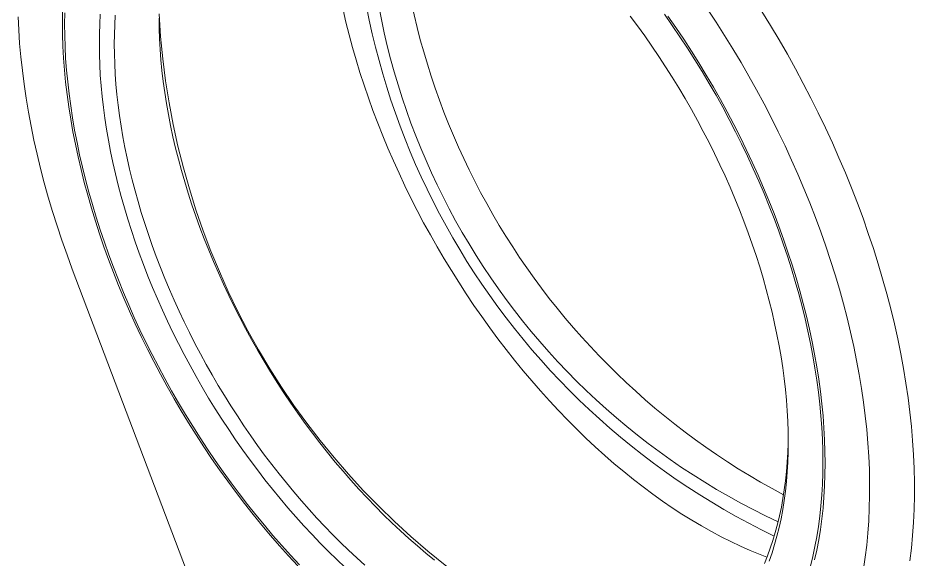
# Model space of a CAD drawing. Header units: inches. Extents: x 0.1 to 10.9, y 0 to 8.5.
# Drawn here: x 8.908 to 10.2, y 6.636 to 7.405 of the extents above; entities that cross this region are included whole.
import ezdxf

# ---------------------------------------------------------------- set-up
doc = ezdxf.new("R2010")
doc.units = ezdxf.units.IN
doc.header["$MEASUREMENT"] = 0

msp = doc.modelspace()

# ---------------------------------------------------------------- linework, layer by layer
at = {"color": 7, "linetype": 'Continuous', "lineweight": 0}
msp.add_line((8.9845, 7.0487), (9.3183, 6.1687), dxfattribs=at)
at = {"color": 7, "linetype": 'Continuous', "lineweight": 0, "flags": 128}
for points in [[(8.9077, 7.4068), (8.9086, 7.3881), (8.9098, 7.3691), (8.9115, 7.35), (8.9136, 7.3307), (8.916, 7.3112), (8.9189, 7.2915), (8.9222, 7.2717), (8.9259, 7.2518), (8.93, 7.2318), (8.9345, 7.2117), (8.9395, 7.1915), (8.9447, 7.1712), (8.9504, 7.1508), (8.9565, 7.1304), (8.9629, 7.11), (8.9698, 7.0896), (8.977, 7.0692), (8.9845, 7.0487)], [(9.3047, 6.6278), (9.2916, 6.6418), (9.2788, 6.6561), (9.2661, 6.6707), (9.2535, 6.6855), (9.2412, 6.7007), (9.229, 6.7161), (9.217, 6.7317), (9.2052, 6.7476), (9.1936, 6.7638), (9.1823, 6.7801), (9.1711, 6.7967), (9.1602, 6.8134), (9.1496, 6.8304), (9.1392, 6.8475), (9.129, 6.8648), (9.1191, 6.8822), (9.1095, 6.8998), (9.1002, 6.9175), (9.0911, 6.9353), (9.0823, 6.9532), (9.0739, 6.9712), (9.0657, 6.9893), (9.0578, 7.0074), (9.0502, 7.0256), (9.043, 7.0439), (9.0361, 7.0622), (9.0295, 7.0805), (9.0232, 7.0988), (9.0173, 7.117), (9.0117, 7.1353), (9.0064, 7.1535), (9.0015, 7.1717), (8.997, 7.1899), (8.9928, 7.2079), (8.9889, 7.2259), (8.9854, 7.2438), (8.9823, 7.2615), (8.9795, 7.2792), (8.9771, 7.2967), (8.9751, 7.3141), (8.9734, 7.3313), (8.9721, 7.3483), (8.9712, 7.3652), (8.9707, 7.3819), (8.9705, 7.3983), (8.9707, 7.4146)], [(8.9737, 7.4124), (8.9735, 7.3966), (8.9737, 7.3805), (8.9743, 7.3643), (8.9751, 7.3478), (8.9764, 7.3312), (8.978, 7.3144), (8.9799, 7.2975), (8.9822, 7.2805), (8.9849, 7.2633), (8.9878, 7.246), (8.9912, 7.2286), (8.9949, 7.2111), (8.9989, 7.1935), (9.0032, 7.1758), (9.0079, 7.1581), (9.013, 7.1404), (9.0183, 7.1226), (9.024, 7.1047), (9.03, 7.0869), (9.0363, 7.0691), (9.0429, 7.0513), (9.0499, 7.0334), (9.0571, 7.0157), (9.0647, 6.998), (9.0725, 6.9803), (9.0806, 6.9627), (9.089, 6.9452), (9.0977, 6.9278), (9.1067, 6.9105), (9.1159, 6.8933), (9.1254, 6.8762), (9.1351, 6.8592), (9.1451, 6.8425), (9.1554, 6.8258), (9.1658, 6.8094), (9.1765, 6.7931), (9.1874, 6.777), (9.1986, 6.7612), (9.2099, 6.7455), (9.2215, 6.7301), (9.2332, 6.7149), (9.2451, 6.6999), (9.2572, 6.6852), (9.2694, 6.6707), (9.2818, 6.6566), (9.2944, 6.6427), (9.3071, 6.6291)], [(9.372, 6.6255), (9.36, 6.6367), (9.3482, 6.6482), (9.3364, 6.66), (9.3248, 6.6721), (9.3133, 6.6844), (9.3019, 6.697), (9.2907, 6.7099), (9.2796, 6.723), (9.2686, 6.7364), (9.2578, 6.7499), (9.2472, 6.7637), (9.2368, 6.7778), (9.2265, 6.792), (9.2164, 6.8064), (9.2066, 6.821), (9.1969, 6.8357), (9.1874, 6.8507), (9.1781, 6.8657), (9.1691, 6.881), (9.1603, 6.8963), (9.1517, 6.9118), (9.1433, 6.9274), (9.1352, 6.9431), (9.1274, 6.9589), (9.1197, 6.9748), (9.1124, 6.9907), (9.1053, 7.0068), (9.0985, 7.0228), (9.0919, 7.0389), (9.0856, 7.0551), (9.0796, 7.0712), (9.0739, 7.0874), (9.0685, 7.1036), (9.0634, 7.1197), (9.0585, 7.1359), (9.054, 7.152), (9.0497, 7.168), (9.0458, 7.184), (9.0422, 7.2), (9.0388, 7.2158), (9.0358, 7.2316), (9.0331, 7.2473), (9.0307, 7.2629), (9.0286, 7.2783), (9.0269, 7.2937), (9.0254, 7.3089), (9.0243, 7.3239), (9.0235, 7.3388), (9.023, 7.3535), (9.0229, 7.3681), (9.023, 7.3825), (9.0235, 7.3966), (9.0243, 7.4106)], [(9.0455, 7.4091), (9.0447, 7.3956), (9.0442, 7.3819), (9.0441, 7.3681), (9.0442, 7.3541), (9.0447, 7.3399), (9.0455, 7.3255), (9.0465, 7.311), (9.0479, 7.2964), (9.0496, 7.2816), (9.0515, 7.2667), (9.0538, 7.2517), (9.0564, 7.2366), (9.0592, 7.2215), (9.0624, 7.2062), (9.0658, 7.1908), (9.0696, 7.1754), (9.0736, 7.16), (9.0779, 7.1445), (9.0825, 7.1289), (9.0874, 7.1134), (9.0926, 7.0978), (9.098, 7.0822), (9.1037, 7.0666), (9.1097, 7.0511), (9.1159, 7.0355), (9.1224, 7.02), (9.1291, 7.0046), (9.1361, 6.9892), (9.1434, 6.9739), (9.1508, 6.9586), (9.1586, 6.9434), (9.1665, 6.9284), (9.1747, 6.9134), (9.1831, 6.8985), (9.1917, 6.8838), (9.2005, 6.8692), (9.2095, 6.8548), (9.2188, 6.8404), (9.2282, 6.8263), (9.2378, 6.8123), (9.2476, 6.7985), (9.2575, 6.7849), (9.2677, 6.7715), (9.278, 6.7583), (9.2884, 6.7453), (9.299, 6.7325), (9.3098, 6.7199), (9.3206, 6.7076), (9.3316, 6.6955), (9.3428, 6.6837), (9.354, 6.6722), (9.3654, 6.6609), (9.3768, 6.6498), (9.3883, 6.6391), (9.4, 6.6287)], [(9.7764, 7.4079), (9.7869, 7.3939), (9.7971, 7.3796), (9.8072, 7.3652), (9.8171, 7.3507), (9.8268, 7.3359), (9.8363, 7.321), (9.8455, 7.3059), (9.8546, 7.2907), (9.8634, 7.2753), (9.872, 7.2598), (9.8803, 7.2442), (9.8884, 7.2285), (9.8963, 7.2127), (9.9039, 7.1968), (9.9113, 7.1809), (9.9184, 7.1649), (9.9252, 7.1488), (9.9317, 7.1327), (9.938, 7.1166), (9.944, 7.1004), (9.9497, 7.0842), (9.9552, 7.0681), (9.9603, 7.0519), (9.9651, 7.0358), (9.9697, 7.0197), (9.9739, 7.0036), (9.9779, 6.9876), (9.9815, 6.9717), (9.9848, 6.9558), (9.9879, 6.94), (9.9906, 6.9243), (9.993, 6.9088), (9.995, 6.8933), (9.9968, 6.878), (9.9982, 6.8628), (9.9994, 6.8477), (10.0002, 6.8328), (10.0006, 6.8181), (10.0008, 6.8035), (10.0006, 6.7892), (10.0002, 6.775), (9.9994, 6.761), (9.9982, 6.7473), (9.9968, 6.7337), (9.995, 6.7204), (9.993, 6.7074), (9.9906, 6.6945), (9.9879, 6.682), (9.9848, 6.6697), (9.9815, 6.6577), (9.9779, 6.6459), (9.9739, 6.6345)], [(10.0325, 6.6274), (10.0358, 6.641), (10.0388, 6.6549), (10.0415, 6.669), (10.0437, 6.6834), (10.0457, 6.6981), (10.0473, 6.713), (10.0485, 6.7282), (10.0494, 6.7436), (10.0499, 6.7592), (10.0501, 6.7751), (10.0499, 6.7911), (10.0494, 6.8074), (10.0485, 6.8238), (10.0473, 6.8404), (10.0457, 6.8572), (10.0437, 6.8741), (10.0415, 6.8911), (10.0388, 6.9083), (10.0358, 6.9256), (10.0325, 6.943), (10.0288, 6.9605), (10.0248, 6.9781), (10.0204, 6.9958), (10.0157, 7.0135), (10.0107, 7.0313), (10.0054, 7.0491), (9.9997, 7.0669), (9.9937, 7.0847), (9.9874, 7.1025), (9.9807, 7.1204), (9.9738, 7.1382), (9.9666, 7.1559), (9.959, 7.1737), (9.9512, 7.1913), (9.9431, 7.2089), (9.9346, 7.2264), (9.926, 7.2438), (9.917, 7.2612), (9.9078, 7.2784), (9.8983, 7.2954), (9.8885, 7.3124), (9.8785, 7.3292), (9.8683, 7.3458), (9.8578, 7.3622), (9.8471, 7.3785), (9.8362, 7.3946), (9.8251, 7.4105)], [(9.83, 7.4079), (9.8414, 7.3915), (9.8525, 7.375), (9.8634, 7.3582), (9.8741, 7.3413), (9.8845, 7.3241), (9.8946, 7.3069), (9.9045, 7.2894), (9.9141, 7.2719), (9.9235, 7.2542), (9.9326, 7.2364), (9.9413, 7.2184), (9.9498, 7.2004), (9.958, 7.1823), (9.9659, 7.1642), (9.9734, 7.146), (9.9807, 7.1277), (9.9876, 7.1095), (9.9942, 7.0912), (10.0005, 7.0729), (10.0064, 7.0546), (10.012, 7.0363), (10.0172, 7.0181), (10.0221, 6.9999), (10.0267, 6.9818), (10.0309, 6.9637), (10.0347, 6.9457), (10.0382, 6.9279), (10.0414, 6.9101), (10.0441, 6.8924), (10.0465, 6.8749), (10.0486, 6.8576), (10.0502, 6.8403), (10.0515, 6.8233), (10.0525, 6.8064), (10.053, 6.7898), (10.0532, 6.7733)], [(10.1076, 6.6233), (10.1101, 6.6399), (10.1122, 6.6568), (10.1138, 6.6741), (10.1151, 6.6916), (10.1159, 6.7093), (10.1164, 6.7274), (10.1164, 6.7456), (10.116, 6.7642), (10.1151, 6.7829), (10.1139, 6.8018), (10.1122, 6.821), (10.1102, 6.8403), (10.1077, 6.8598), (10.1048, 6.8794), (10.1016, 6.8992), (10.0979, 6.9191), (10.0938, 6.9391), (10.0893, 6.9592), (10.0844, 6.9794), (10.0791, 6.9997), (10.0734, 7.0201), (10.0674, 7.0405), (10.061, 7.0609), (10.0541, 7.0813), (10.047, 7.1018), (10.0394, 7.1222), (10.0315, 7.1426), (10.0232, 7.163), (10.0146, 7.1833), (10.0057, 7.2035), (9.9964, 7.2237), (9.9867, 7.2437), (9.9768, 7.2637), (9.9665, 7.2835), (9.9559, 7.3032), (9.945, 7.3228), (9.9338, 7.3422), (9.9223, 7.3614), (9.9106, 7.3804), (9.8985, 7.3993), (9.8862, 7.4179)], [(9.9634, 7.4143), (9.9757, 7.3943), (9.9878, 7.374), (9.9996, 7.3536), (10.0111, 7.3331), (10.0222, 7.3123), (10.033, 7.2914), (10.0435, 7.2704), (10.0537, 7.2493), (10.0635, 7.2281), (10.0729, 7.2068), (10.082, 7.1854), (10.0907, 7.1639), (10.099, 7.1425), (10.107, 7.121), (10.1145, 7.0994), (10.1217, 7.0779), (10.1285, 7.0564), (10.1348, 7.035), (10.1408, 7.0136), (10.1464, 6.9922), (10.1515, 6.9709), (10.1562, 6.9498), (10.1605, 6.9287), (10.1644, 6.9077), (10.1679, 6.8869), (10.1709, 6.8662), (10.1735, 6.8457), (10.1757, 6.8254), (10.1774, 6.8053), (10.1787, 6.7853), (10.1796, 6.7656), (10.18, 6.7461), (10.18, 6.7269), (10.1795, 6.7079), (10.1787, 6.6892), (10.1774, 6.6708), (10.1756, 6.6526), (10.1734, 6.6348)], [(9.4989, 6.6359), (9.4866, 6.6458), (9.4744, 6.656), (9.4623, 6.6666), (9.4502, 6.6775), (9.4383, 6.6887), (9.4264, 6.7001), (9.4147, 6.7119), (9.403, 6.724), (9.3915, 6.7364), (9.3801, 6.749), (9.3689, 6.7619), (9.3578, 6.775), (9.3469, 6.7884), (9.3361, 6.802), (9.3255, 6.8158), (9.3151, 6.8298), (9.3049, 6.8441), (9.2949, 6.8585), (9.285, 6.8732), (9.2754, 6.888), (9.266, 6.9029), (9.2568, 6.9181), (9.2478, 6.9333), (9.2391, 6.9487), (9.2306, 6.9643), (9.2223, 6.9799), (9.2143, 6.9957), (9.2066, 7.0115), (9.1991, 7.0274), (9.1919, 7.0434), (9.1849, 7.0594), (9.1782, 7.0755), (9.1718, 7.0916), (9.1657, 7.1078), (9.1599, 7.1239), (9.1543, 7.1401), (9.1491, 7.1563), (9.1441, 7.1724), (9.1395, 7.1885), (9.1352, 7.2046), (9.1311, 7.2206), (9.1274, 7.2366), (9.124, 7.2524), (9.1209, 7.2682), (9.1182, 7.2839), (9.1157, 7.2995), (9.1136, 7.315), (9.1118, 7.3304), (9.1103, 7.3456), (9.1092, 7.3606), (9.1084, 7.3755), (9.1079, 7.3903), (9.1077, 7.4048)], [(9.967, 6.6312), (9.9713, 6.6418), (9.9753, 6.6526), (9.979, 6.6637), (9.9825, 6.675), (9.9857, 6.6866), (9.9885, 6.6985), (9.9911, 6.7107), (9.9934, 6.723), (9.9953, 6.7356), (9.997, 6.7485), (9.9984, 6.7615), (9.9994, 6.7748), (10.0002, 6.7883), (10.0006, 6.8019), (10.0008, 6.8097)], [(10.0532, 6.7733), (10.053, 6.757), (10.0525, 6.741), (10.0515, 6.7252), (10.0502, 6.7097), (10.0486, 6.6944), (10.0465, 6.6793), (10.0441, 6.6646), (10.0414, 6.6501), (10.0382, 6.636)]]:
    msp.add_lwpolyline(points, dxfattribs=at)
at = {"color": 8, "linetype": 'Continuous', "lineweight": 0, "flags": 128}
msp.add_lwpolyline([(9.9706, 6.64), (9.9608, 6.6438), (9.947, 6.6494), (9.9332, 6.6555), (9.9194, 6.662), (9.9055, 6.669), (9.8917, 6.6764), (9.8778, 6.6842), (9.8639, 6.6924), (9.85, 6.701), (9.8361, 6.7101), (9.8223, 6.7195), (9.8085, 6.7294), (9.7947, 6.7396), (9.781, 6.7503), (9.7674, 6.7613), (9.7539, 6.7726), (9.7404, 6.7843), (9.727, 6.7964), (9.7137, 6.8088), (9.7006, 6.8216), (9.6876, 6.8347), (9.6747, 6.8481), (9.6619, 6.8618), (9.6493, 6.8758), (9.6368, 6.8901), (9.6245, 6.9046), (9.6124, 6.9195), (9.6004, 6.9346), (9.5887, 6.9499), (9.5771, 6.9655), (9.5658, 6.9813), (9.5547, 6.9973), (9.5437, 7.0136), (9.5331, 7.03), (9.5226, 7.0466), (9.5124, 7.0634), (9.5025, 7.0803), (9.4928, 7.0974), (9.4833, 7.1146), (9.4742, 7.132), (9.4653, 7.1495), (9.4567, 7.167), (9.4484, 7.1847), (9.4404, 7.2024), (9.4326, 7.2202), (9.4252, 7.2381), (9.4181, 7.256), (9.4113, 7.2739), (9.4049, 7.2918), (9.3987, 7.3097), (9.3929, 7.3277), (9.3874, 7.3456), (9.3823, 7.3635), (9.3775, 7.3813), (9.373, 7.3991), (9.3689, 7.4168)], dxfattribs=at)
at = {"color": 7, "linetype": 'Continuous', "lineweight": 0}
for centre, radius, start, end in [((9.2295, 6.9228), 1.3125, 2.5716, 57.423), ((10.413, 7.606), 1.0103, 174.9629, 245.0317), ((10.4783, 7.6438), 1.0354, 177.8687, 242.1259), ((10.172, 7.4669), 1.0657, 183.0132, 236.9815)]:
    msp.add_arc(centre, radius, start, end, dxfattribs=at)
at = {"color": 8, "linetype": 'Continuous', "lineweight": 0}
msp.add_arc((10.4383, 7.6206), 1.055, 175.6815, 244.3131, dxfattribs=at)

doc.saveas('drawing.dxf')
